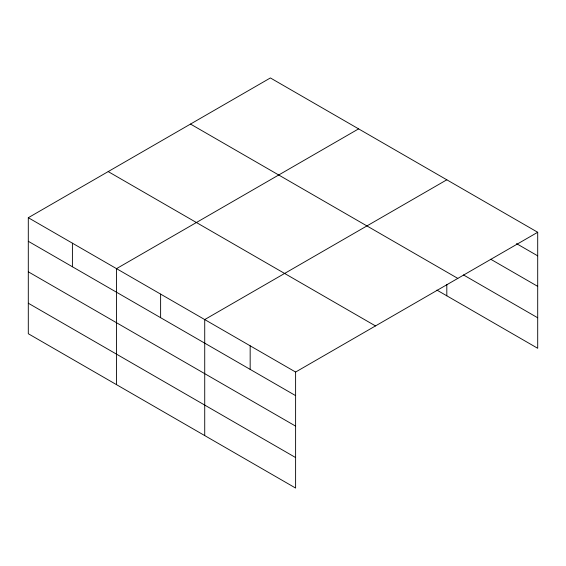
<?xml version="1.0" encoding="UTF-8"?>
<svg xmlns="http://www.w3.org/2000/svg" width="566" height="566" viewBox="0 0 566 566"><rect width="100%" height="100%" fill="white"/><g stroke="black" fill="none" stroke-linecap="round" stroke-linejoin="round"><path stroke-width="0.85" d="M295.608 426.127L295.608 372.046L28.3 217.712L28.3 333.728L295.608 488.055L295.608 426.127L28.3 271.8M436.931 290.103L537.7 348.288L537.7 232.272L270.392 77.945L28.3 217.712M358.603 128.871L116.511 268.645L116.511 384.654M446.815 179.804L204.722 319.571L204.722 435.579M295.608 372.046L537.7 232.272M516.496 243.613L537.7 255.853M490.743 259.249L537.7 286.361M463.476 274.935L537.7 317.781M190.501 124.067L457.809 278.401M108.191 171.59L375.499 325.924M28.3 241.293L295.608 395.627M28.3 303.22L295.608 457.554M446.815 284.486L446.815 295.813M250.165 345.812L250.165 369.393M160.617 294.108L160.617 317.689M72.406 243.182L72.406 266.763"/></g></svg>
